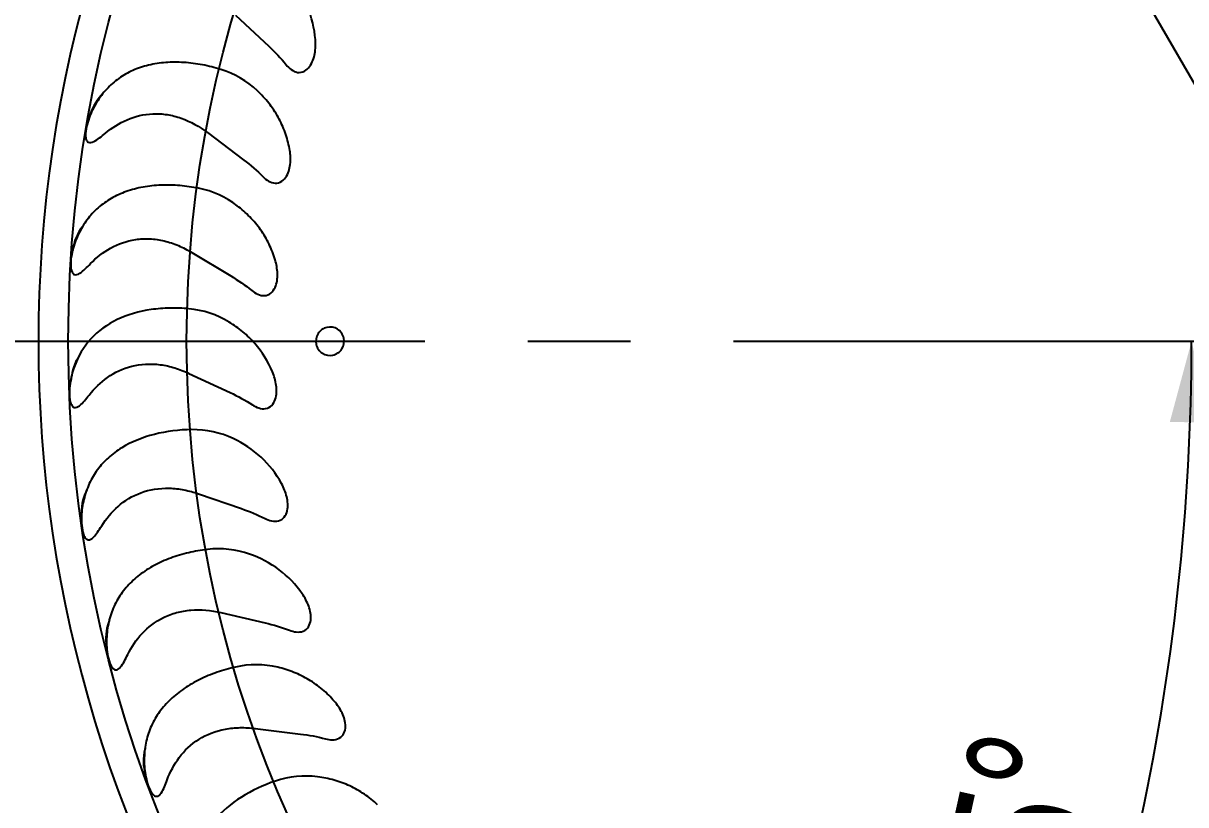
# Model space of a CAD drawing. Header units: millimetres. Extents: x 8 to 3888, y -9857 to 412.
# Drawn here: x 91.34 to 120.03, y 190.32 to 209.6 of the extents above; entities that cross this region are included whole.
import ezdxf

# ---------------------------------------------------------------- set-up
doc = ezdxf.new("R2010")
doc.units = ezdxf.units.MM
doc.linetypes.add('CENTERX2', pattern=[20.32, 12.7, -2.54, 2.54, -2.54])
doc.layers.add('CENTERLINE', color=4, linetype='CENTERX2')
doc.layers.add('DIMENSIONS', color=2, linetype='Continuous')
doc.layers.add('OUTLINE', color=7, linetype='Continuous', lineweight=25)
doc.styles.add('SLDTEXTSTYLE0', font='TXT', dxfattribs={"width": 0.75})
doc.dimstyles.new('SLDDIMSTYLE0', dxfattribs={"dimtxt": 3.5, "dimasz": 2, "dimexe": 0, "dimexo": 0.0625, "dimgap": 0.875, "dimtad": 1, "dimdec": 1, "dimrnd": 1e-09, "dimzin": 12, "dimdsep": 46, "dimtxsty": 'SLDTEXTSTYLE0', "dimblk1": 'NONE', "dimsah": 1, "dimcen": 0, "dimadec": 0, "dimazin": 3, "dimtfac": 1, "dimtdec": 1, "dimtmove": 0, "dimatfit": 3, "dimldrblk": 'NONE', "dimfxl": 0, "dimfrac": 2, "dimtolj": 1, "dimtzin": 12, "dimarcsym": 0})
doc.dimstyles.new('SLDDIMSTYLE1', dxfattribs={"dimtxt": 3.5, "dimasz": 2, "dimexe": 0, "dimexo": 0.0625, "dimgap": 0.875, "dimtad": 1, "dimrnd": 1e-09, "dimzin": 12, "dimdsep": 46, "dimtxsty": 'SLDTEXTSTYLE0', "dimsah": 1, "dimcen": 0.09, "dimadec": 0, "dimazin": 3, "dimtfac": 1, "dimtofl": 0, "dimtmove": 0, "dimatfit": 3, "dimfxl": 0, "dimfrac": 2, "dimtolj": 1, "dimtzin": 12, "dimarcsym": 0})
doc.dimstyles.new('SLDDIMSTYLE2', dxfattribs={"dimtxt": 3.5, "dimasz": 2, "dimexe": 0, "dimexo": 0.0625, "dimgap": 0.875, "dimtad": 1, "dimdec": 4, "dimzin": 12, "dimdsep": 46, "dimtxsty": 'SLDTEXTSTYLE0', "dimsah": 1, "dimcen": 0.09, "dimazin": 3, "dimtfac": 1, "dimtofl": 0, "dimtmove": 0, "dimatfit": 3, "dimfxl": 0, "dimfrac": 2, "dimtolj": 1, "dimtzin": 12, "dimarcsym": 0})

# ---------------------------------------------------------------- blocks, each defined once
blk = doc.blocks.new('_D')
at = {"layer": 'DIMENSIONS'}
for q in [(95.219, 280.951), (133.632, 174.927)]:
    blk.add_line((114.191, 228.586), q, dxfattribs=at)
blk.add_solid([(114.191, 228.586), (113.98, 230.637), (113.039, 230.297)], dxfattribs=at)
at = {"layer": 'DIMENSIONS', "char_height": 3.5, "attachment_point": 1, "rotation": 289.916, "style": 'SLDTEXTSTYLE0'}
for s, insert in [('%%c', (100, 280.994)), ('57,1', (101.781, 276.079))]:
    blk.add_mtext(s, dxfattribs=dict(at, insert=insert))
blk = doc.blocks.new('_None')
blk = doc.blocks.new('_D_1')
at = {"layer": 'DIMENSIONS'}
for q in [(77.846, 281.544), (139.641, 174.513)]:
    blk.add_line((108.183, 229), q, dxfattribs=at)
blk.add_solid([(108.183, 229), (107.616, 230.982), (106.75, 230.482)], dxfattribs=at)
at = {"layer": 'DIMENSIONS', "char_height": 3.5, "attachment_point": 1, "rotation": 300, "style": 'SLDTEXTSTYLE0'}
for s, insert in [('%%c', (82.546, 282.424)), ('62,9', (85.16, 277.896))]:
    blk.add_mtext(s, dxfattribs=dict(at, insert=insert))
blk = doc.blocks.new('_D_3')
at = {"layer": 'DIMENSIONS'}
blk.add_arc((63.882, 201.757), 56.295, 335, 0, dxfattribs=at)
for points in [[(120.177, 201.757), (119.641, 199.766), (120.641, 199.748)], [(114.902, 177.965), (116.172, 179.589), (115.258, 179.996)]]:
    blk.add_solid(points, dxfattribs=at)
at = {"layer": 'DIMENSIONS', "insert": (113.676, 187.113), "char_height": 3.5, "attachment_point": 1, "rotation": 77.5, "style": 'SLDTEXTSTYLE0'}
blk.add_mtext('25°', dxfattribs=at)
blk = doc.blocks.new('_D_4')
at = {"layer": 'DIMENSIONS'}
for p, q in [((46.912, 201.757), (37.912, 201.757)), ((39.912, 148.757), (39.912, 201.757)), ((122.912, 148.757), (37.912, 148.757))]:
    blk.add_line(p, q, dxfattribs=at)
for points in [[(39.912, 201.757), (39.412, 199.757), (40.412, 199.757)], [(39.912, 148.757), (40.412, 150.757), (39.412, 150.757)]]:
    blk.add_solid(points, dxfattribs=at)
at = {"layer": 'DIMENSIONS', "insert": (35.4, 172.67), "char_height": 3.5, "attachment_point": 1, "rotation": 90, "style": 'SLDTEXTSTYLE0'}
blk.add_mtext('53', dxfattribs=at)

msp = doc.modelspace()

# ---------------------------------------------------------------- linework, layer by layer
at = {"layer": 'CENTERLINE'}
msp.add_line((47.91153, 201.75653), (199.91153, 201.75653), dxfattribs=at)
at = {"layer": 'OUTLINE'}
for p, q in [((96.57938, 209.80421), (97.40103, 209.03802)), ((95.8879, 206.90314), (96.78513, 206.22703)), ((95.50345, 203.94568), (96.46644, 203.36706)), ((95.43024, 200.96423), (96.44844, 200.48944)), ((95.66909, 197.99147), (96.73133, 197.62571)), ((96.21736, 195.05996), (97.31202, 194.80723)), ((97.06905, 192.20181), (98.18413, 192.0649))]:
    msp.add_line(p, q, dxfattribs=at)
for radius in [44.5, 31.45801, 28.53659]:
    msp.add_circle((123.91153, 201.75653), radius, dxfattribs=at)
msp.add_arc((123.91153, 201.75653), 32.19671, 145.74011, 214.25989, dxfattribs=at)
for centre, major_axis in [((94.9296, 205.45144), (-1.99628, -2.64915)), ((94.70215, 202.40176), (-1.70843, -2.84331)), ((94.79471, 199.34501), (-1.40187, -3.00631)), ((95.20629, 196.31469), (-1.07994, -3.13638)), ((95.93237, 193.34398), (-0.74618, -3.23208)), ((96.96499, 190.46545), (-0.40425, -3.29237)), ((98.29285, 187.71062), (-0.05789, -3.31659))]:
    msp.add_ellipse(centre, major_axis=major_axis, ratio=0.82903757, start_param=3.04803192, end_param=3.42975032, dxfattribs=at)
for points, knots in [([(98.55189, 209.20034), (98.53108, 209.47321), (98.46357, 209.74713), (98.24615, 210.25267), (98.09453, 210.49072), (97.91485, 210.70078)], [0, 0, 0, 0, 0.5, 0.5, 1, 1, 1, 1]), ([(97.83043, 208.57974), (97.86734, 208.53509), (97.90836, 208.49315), (98.00203, 208.42535), (98.05548, 208.39958), (98.16964, 208.38311), (98.22886, 208.39394), (98.33117, 208.44715), (98.37429, 208.48775), (98.47945, 208.62828), (98.51699, 208.74142), (98.55785, 208.96849), (98.56061, 209.08595), (98.55189, 209.20034)], [0, 0, 0, 0, 0.125, 0.125, 0.25, 0.25, 0.375, 0.375, 0.5, 0.5, 0.75, 0.75, 1, 1, 1, 1]), ([(96.21943, 208.46169), (96.0689, 208.50865), (95.91746, 208.5468), (95.61267, 208.60508), (95.45779, 208.62528), (95.15355, 208.64496), (95.00509, 208.64461), (94.71478, 208.62287), (94.57163, 208.6011), (94.29964, 208.53585), (94.1706, 208.49264), (93.92502, 208.38361), (93.80758, 208.31698), (93.59175, 208.1629), (93.4926, 208.07538), (93.30981, 207.87704), (93.22554, 207.76481), (93.15159, 207.64434)], [0, 0, 0, 0, 0.125, 0.125, 0.25, 0.25, 0.375, 0.375, 0.5, 0.5, 0.625, 0.625, 0.75, 0.75, 0.875, 0.875, 1, 1, 1, 1]), ([(93.29547, 207.84276), (93.2866, 207.83431), (93.12814, 207.6833), (93.02025, 207.47382), (92.96927, 207.26874), (92.96862, 207.26613)], [0, 0, 0, 0, 0.05530382, 0.9879472, 1, 1, 1, 1]), ([(97.91272, 206.50875), (97.88794, 206.64429), (97.85147, 206.77965), (97.75754, 207.03912), (97.70023, 207.16381), (97.56567, 207.40375), (97.48765, 207.51994), (97.31596, 207.73774), (97.2226, 207.83938), (97.12234, 207.93439)], [0, 0, 0, 0, 0.25, 0.25, 0.5, 0.5, 0.75, 0.75, 1, 1, 1, 1]), ([(93.15159, 207.64434), (93.08082, 207.52904), (93.01759, 207.40244), (92.94226, 207.19661), (92.92024, 207.12478), (92.88775, 206.9779), (92.87632, 206.8998), (92.88067, 206.7913), (92.886, 206.75668), (92.90792, 206.70021), (92.92463, 206.67945), (92.98542, 206.6465), (93.03429, 206.66025), (93.13062, 206.70666), (93.1779, 206.73974), (93.27311, 206.81182), (93.32101, 206.85129), (93.36969, 206.89155)], [0, 0, 0, 0, 0.25, 0.25, 0.375, 0.375, 0.5, 0.5, 0.5625, 0.5625, 0.625, 0.625, 0.75, 0.75, 0.875, 0.875, 1, 1, 1, 1]), ([(93.36969, 206.89155), (93.52941, 207.02362), (93.70761, 207.13766), (94.10151, 207.30569), (94.31243, 207.35856), (94.65795, 207.37279), (94.77417, 207.36622), (95.00736, 207.32995), (95.12591, 207.29967), (95.47062, 207.17727), (95.69034, 207.05201), (95.8879, 206.90314)], [0, 0, 0, 0, 0.25, 0.25, 0.5, 0.5, 0.625, 0.625, 0.75, 0.75, 1, 1, 1, 1]), ([(97.26009, 205.81615), (97.30119, 205.77587), (97.34654, 205.73828), (97.4464, 205.68077), (97.50212, 205.66057), (97.61817, 205.65599), (97.67544, 205.67286), (97.77186, 205.73651), (97.81068, 205.78169), (97.9002, 205.93177), (97.92596, 206.04846), (97.9429, 206.27888), (97.93335, 206.39593), (97.91272, 206.50875)], [0, 0, 0, 0, 0.125, 0.125, 0.25, 0.25, 0.375, 0.375, 0.5, 0.5, 0.75, 0.75, 1, 1, 1, 1]), ([(95.67025, 205.53034), (95.51611, 205.56122), (95.36164, 205.58336), (95.05195, 205.60953), (94.89515, 205.61341), (94.59139, 205.60121), (94.44385, 205.5854), (94.15695, 205.53337), (94.0166, 205.49665), (93.75348, 205.40352), (93.62964, 205.3471), (93.39634, 205.21273), (93.28656, 205.13417), (93.08839, 204.9587), (92.99886, 204.86131), (92.8374, 204.64436), (92.76547, 204.52404), (92.70466, 204.3968)], [0, 0, 0, 0, 0.125, 0.125, 0.25, 0.25, 0.375, 0.375, 0.5, 0.5, 0.625, 0.625, 0.75, 0.75, 0.875, 0.875, 1, 1, 1, 1]), ([(97.5584, 203.76511), (97.51942, 203.89789), (97.46895, 204.02858), (97.34882, 204.27597), (97.27885, 204.394), (97.11947, 204.61926), (97.02938, 204.72694), (96.83649, 204.92491), (96.73313, 205.01618), (96.62333, 205.10031)], [0, 0, 0, 0, 0.25, 0.25, 0.5, 0.5, 0.75, 0.75, 1, 1, 1, 1]), ([(92.82694, 204.60906), (92.819, 204.59972), (92.67719, 204.43295), (92.59163, 204.21242), (92.5623, 204.00222), (92.5618, 203.99863)], [0, 0, 0, 0, 0.05510913, 0.98387782, 1, 1, 1, 1]), ([(92.70466, 204.3968), (92.64641, 204.27492), (92.59678, 204.14256), (92.54334, 203.92998), (92.52901, 203.85655), (92.51204, 203.70802), (92.5086, 203.62964), (92.52416, 203.52096), (92.53307, 203.48689), (92.56068, 203.4328), (92.57945, 203.41373), (92.64328, 203.38699), (92.6906, 203.40572), (92.78158, 203.46187), (92.82515, 203.49971), (92.9124, 203.58142), (92.956, 203.62576), (93.00025, 203.67093)], [0, 0, 0, 0, 0.25, 0.25, 0.375, 0.375, 0.5, 0.5, 0.5625, 0.5625, 0.625, 0.625, 0.75, 0.75, 0.875, 0.875, 1, 1, 1, 1]), ([(93.00025, 203.67093), (93.14556, 203.81924), (93.30996, 203.95067), (93.68544, 204.15966), (93.88995, 204.2341), (94.23107, 204.28416), (94.3479, 204.28981), (94.58342, 204.27807), (94.70418, 204.26039), (94.94148, 204.20319), (95.05769, 204.16408), (95.28577, 204.06724), (95.39741, 204.00939), (95.50345, 203.94568)], [0, 0, 0, 0, 0.25, 0.25, 0.5, 0.5, 0.625, 0.625, 0.75, 0.75, 0.875, 0.875, 1, 1, 1, 1]), ([(96.98174, 203.00807), (97.02708, 202.97211), (97.076, 202.93955), (97.18182, 202.89269), (97.23861, 202.87865), (97.35459, 202.88622), (97.40972, 202.90888), (97.49939, 202.98271), (97.53314, 203.03176), (97.60607, 203.18965), (97.61971, 203.30847), (97.61241, 203.54024), (97.59075, 203.65493), (97.5584, 203.76511)], [0, 0, 0, 0, 0.125, 0.125, 0.25, 0.25, 0.375, 0.375, 0.5, 0.5, 0.75, 0.75, 1, 1, 1, 1]), ([(95.43049, 202.55765), (95.27476, 202.57217), (95.11854, 202.57817), (94.80502, 202.57169), (94.64981, 202.55909), (94.20082, 202.49354), (93.91422, 202.41084), (93.41195, 202.17126), (93.19002, 202.01149), (92.83328, 201.62172), (92.69368, 201.38528), (92.59963, 201.12033)], [0, 0, 0, 0, 0.125, 0.125, 0.25, 0.25, 0.5, 0.5, 0.75, 0.75, 1, 1, 1, 1]), ([(97.49281, 200.99945), (97.38702, 201.25663), (97.24157, 201.49005), (96.96787, 201.80219), (96.86756, 201.89943), (96.65518, 202.07627), (96.54241, 202.15673), (96.4233, 202.2296)], [0, 0, 0, 0, 0.5, 0.5, 0.75, 0.75, 1, 1, 1, 1]), ([(99.09798, 202.05274), (99.17573, 202.00379), (99.23287, 201.92326), (99.27329, 201.74267), (99.25538, 201.64362), (99.15526, 201.48899), (99.07448, 201.43376), (98.89713, 201.39525), (98.80191, 201.41201), (98.64846, 201.50852), (98.59039, 201.58942), (98.54976, 201.76988), (98.56727, 201.86876), (98.66806, 202.02455), (98.74899, 202.07931), (98.92492, 202.11768), (99.02022, 202.10168), (99.09798, 202.05274)], [0, 0, 0, 0, 0.125, 0.125, 0.25, 0.25, 0.375, 0.375, 0.5, 0.5, 0.625, 0.625, 0.75, 0.75, 0.875, 0.875, 1, 1, 1, 1]), ([(92.69929, 201.34472), (92.69235, 201.33463), (92.57759, 201.16788), (92.54489, 200.96224), (92.51418, 200.76904)], [0, 0, 0, 0, 0.06050555, 1, 1, 1, 1]), ([(92.96947, 200.42933), (93.09872, 200.59232), (93.24765, 200.73949), (93.60033, 200.98738), (93.79622, 201.08265), (94.24047, 201.19623), (94.48124, 201.20975), (94.84462, 201.16157), (94.96426, 201.1348), (95.20091, 201.06242), (95.31809, 201.01653), (95.43024, 200.96423)], [0, 0, 0, 0, 0.25, 0.25, 0.5, 0.5, 0.75, 0.75, 0.875, 0.875, 1, 1, 1, 1]), ([(92.59963, 201.12033), (92.55461, 200.9935), (92.51893, 200.85603), (92.48807, 200.63991), (92.48138, 200.56501), (92.48009, 200.41329), (92.48508, 200.33518), (92.51202, 200.22944), (92.52462, 200.19642), (92.55761, 200.14619), (92.57842, 200.12925), (92.64444, 200.10983), (92.68971, 200.13351), (92.77398, 200.19872), (92.81331, 200.24083), (92.89149, 200.33116), (92.93024, 200.37985), (92.96947, 200.42933)], [0, 0, 0, 0, 0.25, 0.25, 0.375, 0.375, 0.5, 0.5, 0.5625, 0.5625, 0.625, 0.625, 0.75, 0.75, 0.875, 0.875, 1, 1, 1, 1]), ([(96.99844, 200.18629), (97.04704, 200.15543), (97.09892, 200.12819), (97.20907, 200.09253), (97.26769, 200.08451), (97.38131, 200.10391), (97.43432, 200.13238), (97.51536, 200.21449), (97.5439, 200.26643), (97.60063, 200.43244), (97.60146, 200.55195), (97.57017, 200.78065), (97.53651, 200.89324), (97.49281, 200.99945)], [0, 0, 0, 0, 0.125, 0.125, 0.25, 0.25, 0.375, 0.375, 0.5, 0.5, 0.75, 0.75, 1, 1, 1, 1]), ([(95.50277, 199.57619), (95.18509, 199.57245), (94.87728, 199.53448), (94.28323, 199.3831), (94.01315, 199.27347), (93.65329, 199.05302), (93.54384, 198.97183), (93.34451, 198.79261), (93.25409, 198.69381), (93.09555, 198.47938), (93.02834, 198.36528), (92.91623, 198.12096), (92.87112, 197.98974), (92.83766, 197.85083)], [0, 0, 0, 0, 0.25, 0.25, 0.5, 0.5, 0.625, 0.625, 0.75, 0.75, 0.875, 0.875, 1, 1, 1, 1]), ([(97.71668, 198.24209), (97.58454, 198.48686), (97.41608, 198.70351), (97.00563, 199.0824), (96.77572, 199.23408), (96.52443, 199.3537)], [0, 0, 0, 0, 0.5, 0.5, 1, 1, 1, 1]), ([(92.91311, 198.08381), (92.90728, 198.07301), (92.80326, 197.8804), (92.76545, 197.64896), (92.78017, 197.43929), (92.78028, 197.43773)], [0, 0, 0, 0, 0.05563813, 0.99296761, 1, 1, 1, 1]), ([(93.27771, 197.20228), (93.38938, 197.37814), (93.522, 197.53985), (93.84665, 197.8231), (94.0322, 197.93867), (94.4614, 198.09773), (94.69939, 198.13645), (95.06617, 198.1265), (95.18795, 198.11236), (95.43067, 198.06516), (95.55204, 198.03177), (95.66908, 197.99147)], [0, 0, 0, 0, 0.25, 0.25, 0.5, 0.5, 0.75, 0.75, 0.875, 0.875, 1, 1, 1, 1]), ([(97.31001, 197.38171), (97.36072, 197.35652), (97.41516, 197.33471), (97.52842, 197.31056), (97.58745, 197.30852), (97.69888, 197.3395), (97.74878, 197.3733), (97.8211, 197.46363), (97.84416, 197.51866), (97.88306, 197.68894), (97.87158, 197.80803), (97.81645, 198.03273), (97.7712, 198.14108), (97.71668, 198.24209)], [0, 0, 0, 0, 0.125, 0.125, 0.25, 0.25, 0.375, 0.375, 0.5, 0.5, 0.75, 0.75, 1, 1, 1, 1]), ([(92.83766, 197.85083), (92.80593, 197.71912), (92.78493, 197.57905), (92.77692, 197.36002), (92.77819, 197.28474), (92.79278, 197.1347), (92.80599, 197.05722), (92.84395, 196.95502), (92.85991, 196.92363), (92.89823, 196.87715), (92.92074, 196.86273), (92.98812, 196.85077), (93.03081, 196.87917), (93.10746, 196.95262), (93.14214, 196.99854), (93.21044, 197.09653), (93.2439, 197.14903), (93.27771, 197.20228)], [0, 0, 0, 0, 0.25, 0.25, 0.375, 0.375, 0.5, 0.5, 0.5625, 0.5625, 0.625, 0.625, 0.75, 0.75, 0.875, 0.875, 1, 1, 1, 1]), ([(95.88631, 196.61861), (95.73022, 196.60034), (95.57653, 196.57368), (95.27406, 196.50292), (95.12381, 196.45819), (94.83876, 196.35279), (94.70337, 196.2922), (94.44668, 196.15417), (94.32457, 196.07594), (94.10312, 195.90617), (94.00278, 195.81432), (93.82243, 195.6146), (93.74227, 195.50603), (93.60794, 195.27807), (93.55285, 195.15787), (93.46623, 194.90188), (93.43486, 194.76549), (93.41614, 194.62412)], [0, 0, 0, 0, 0.125, 0.125, 0.25, 0.25, 0.375, 0.375, 0.5, 0.5, 0.625, 0.625, 0.75, 0.75, 0.875, 0.875, 1, 1, 1, 1]), ([(98.22753, 195.52324), (98.07092, 195.75229), (97.88063, 195.95036), (97.43403, 196.28366), (97.18941, 196.41095), (96.92562, 196.50414)], [0, 0, 0, 0, 0.5, 0.5, 1, 1, 1, 1]), ([(97.91303, 194.62506), (97.96703, 194.60496), (98.02362, 194.58907), (98.13875, 194.57714), (98.19749, 194.58139), (98.30528, 194.6244), (98.35086, 194.66317), (98.41313, 194.76085), (98.43013, 194.81798), (98.4507, 194.99093), (98.42687, 195.1081), (98.34847, 195.32583), (98.29228, 195.42854), (98.22753, 195.52324)], [0, 0, 0, 0, 0.125, 0.125, 0.25, 0.25, 0.375, 0.375, 0.5, 0.5, 0.75, 0.75, 1, 1, 1, 1]), ([(93.92157, 194.02512), (94.01439, 194.21198), (94.12954, 194.38679), (94.42294, 194.7024), (94.59592, 194.837), (94.90379, 194.98913), (95.01399, 195.03079), (95.24052, 195.09191), (95.3581, 195.11204), (95.72391, 195.14078), (95.97469, 195.11598), (96.21736, 195.05996)], [0, 0, 0, 0, 0.25, 0.25, 0.5, 0.5, 0.625, 0.625, 0.75, 0.75, 1, 1, 1, 1]), ([(93.4668, 194.86355), (93.46212, 194.8522), (93.37881, 194.64975), (93.36548, 194.41514), (93.40215, 194.20771), (93.40251, 194.20571)], [0, 0, 0, 0, 0.05556222, 0.99087831, 1, 1, 1, 1]), ([(93.41614, 194.62412), (93.39835, 194.48974), (93.39208, 194.34781), (93.40714, 194.12866), (93.41611, 194.05523), (93.44646, 193.90681), (93.46775, 193.8312), (93.51605, 193.73387), (93.53531, 193.70416), (93.57845, 193.66189), (93.60207, 193.65011), (93.67026, 193.64527), (93.70983, 193.67802), (93.77822, 193.75885), (93.80845, 193.80902), (93.86605, 193.91356), (93.89362, 193.96884), (93.92157, 194.02512)], [0, 0, 0, 0, 0.25, 0.25, 0.375, 0.375, 0.5, 0.5, 0.5625, 0.5625, 0.625, 0.625, 0.75, 0.75, 0.875, 0.875, 1, 1, 1, 1]), ([(96.57689, 193.71732), (96.42376, 193.68288), (96.27375, 193.64034), (95.98015, 193.53829), (95.83531, 193.47806), (95.56316, 193.3436), (95.43485, 193.26924), (95.19384, 193.10506), (95.08059, 193.0145), (94.87825, 192.82271), (94.78803, 192.72089), (94.62939, 192.50329), (94.56108, 192.38705), (94.45134, 192.1465), (94.40906, 192.02122), (94.34956, 191.75734), (94.33259, 191.61854), (94.32874, 191.47556)], [0, 0, 0, 0, 0.125, 0.125, 0.25, 0.25, 0.375, 0.375, 0.5, 0.5, 0.625, 0.625, 0.75, 0.75, 0.875, 0.875, 1, 1, 1, 1]), ([(99.01979, 192.87267), (98.93094, 192.97721), (98.83406, 193.07403), (98.62354, 193.25189), (98.50913, 193.33315), (98.27196, 193.47415), (98.14834, 193.53479), (97.89142, 193.63761), (97.75723, 193.67987), (97.62248, 193.71211)], [0, 0, 0, 0, 0.25, 0.25, 0.5, 0.5, 0.75, 0.75, 1, 1, 1, 1]), ([(98.8009, 191.94654), (98.857, 191.93212), (98.91483, 191.92229), (99.03047, 191.9225), (99.08886, 191.93307), (99.1909, 191.98684), (99.23244, 192.03042), (99.28394, 192.1336), (99.29496, 192.19179), (99.29744, 192.3673), (99.2613, 192.4809), (99.16089, 192.68861), (99.09408, 192.78526), (99.01979, 192.87267)], [0, 0, 0, 0, 0.125, 0.125, 0.25, 0.25, 0.375, 0.375, 0.5, 0.5, 0.75, 0.75, 1, 1, 1, 1]), ([(94.89401, 190.93267), (94.96666, 191.12786), (95.06274, 191.31361), (95.32149, 191.65827), (95.47882, 191.80978), (95.86569, 192.05468), (96.09044, 192.14203), (96.45122, 192.20854), (96.57327, 192.22003), (96.82053, 192.22432), (96.9462, 192.2169), (97.06905, 192.20181)], [0, 0, 0, 0, 0.25, 0.25, 0.5, 0.5, 0.75, 0.75, 0.875, 0.875, 1, 1, 1, 1]), ([(94.35416, 191.71959), (94.35071, 191.70785), (94.28895, 191.49785), (94.30042, 191.26164), (94.35908, 191.05772), (94.36007, 191.05428)], [0, 0, 0, 0, 0.0550246, 0.98407281, 1, 1, 1, 1]), ([(94.32874, 191.47556), (94.3251, 191.34055), (94.3336, 191.19948), (94.37121, 190.98364), (94.38799, 190.91069), (94.43285, 190.7682), (94.46141, 190.69547), (94.51997, 190.60218), (94.54191, 190.57472), (94.58917, 190.5364), (94.61401, 190.52659), (94.68337, 190.52801), (94.71892, 190.56435), (94.77923, 190.65263), (94.80371, 190.70507), (94.85019, 190.81522), (94.87195, 190.87339), (94.89401, 190.93267)], [0, 0, 0, 0, 0.25, 0.25, 0.375, 0.375, 0.5, 0.5, 0.5625, 0.5625, 0.625, 0.625, 0.75, 0.75, 0.875, 0.875, 1, 1, 1, 1]), ([(97.56696, 190.90411), (97.2707, 190.80399), (96.98097, 190.6687), (96.46979, 190.34546), (96.24153, 190.1533), (95.88016, 189.73021), (95.74241, 189.49403), (95.57499, 188.99285), (95.54358, 188.7203), (95.56545, 188.43963)], [0, 0, 0, 0, 0.25, 0.25, 0.5, 0.5, 0.75, 0.75, 1, 1, 1, 1]), ([(100.08477, 190.31944), (99.98499, 190.41459), (99.87585, 190.5027), (99.64754, 190.65727), (99.52791, 190.72445), (99.27791, 190.83954), (99.14635, 190.88771), (98.87963, 190.96294), (98.74438, 190.99029), (98.60737, 191.00823)], [0, 0, 0, 0, 0.25, 0.25, 0.5, 0.5, 0.75, 0.75, 1, 1, 1, 1])]:
    msp.add_open_spline(points, degree=3, knots=knots, dxfattribs=at)
for points in [[(97.40103, 209.03802), (97.55463, 208.89478), (97.69691, 208.74125), (97.83043, 208.57974)], [(96.78513, 206.22703), (96.95228, 206.10107), (97.10993, 205.96328), (97.26009, 205.81615)], [(96.46644, 203.36706), (96.64669, 203.25875), (96.81775, 203.13813), (96.98174, 203.00807)], [(96.44844, 200.48944), (96.63918, 200.4005), (96.82188, 200.29841), (96.99844, 200.18629)], [(96.73133, 197.62571), (96.92983, 197.55736), (97.12227, 197.47497), (97.31001, 197.38171)], [(97.31202, 194.80723), (97.51497, 194.76038), (97.71697, 194.69804), (97.91303, 194.62506)], [(98.18413, 192.0649), (98.39236, 192.03933), (98.59774, 191.99877), (98.8009, 191.94654)]]:
    msp.add_open_spline(points, degree=3, dxfattribs=at)

# ---------------------------------------------------------------- dimensions: what is measured, and where the dimension line sits
at = {"layer": 'DIMENSIONS'}
for p1, p2, picture, middle in [((139.64054, 174.51309), (108.18252, 228.99997), '_D_1', (82.18414, 274.03052)), ((133.63227, 174.92663), (114.19078, 228.58644), '_D', (98.17238, 272.79835))]:
    dim = msp.add_diameter_dim_2p(p1=p1, p2=p2, dimstyle='SLDDIMSTYLE0', dxfattribs=at)
    dim.commit()
    dim.dimension.update_dxf_attribs({"geometry": picture, "text_midpoint": middle, "dimtype": 163})
dim = msp.add_linear_dim(base=(39.91153, 201.75653), p1=(123.91153, 148.75653), p2=(47.91153, 201.75653), angle=90, dimstyle='SLDDIMSTYLE1', dxfattribs=at)
dim.commit()
dim.dimension.update_dxf_attribs({"geometry": '_D_4', "text_midpoint": (39.91153, 175.25653), "dimtype": 160})
dim = msp.add_angular_dim_2l(base=(118.84214, 189.57213), line1=((110.56283, 179.98883), (140.79658, 165.8906)), line2=((199.91153, 201.75653), (47.91153, 201.75653)), dimstyle='SLDDIMSTYLE2', dxfattribs=at)
dim.commit()
dim.dimension.update_dxf_attribs({"geometry": '_D_3', "text_midpoint": (118.84214, 189.57213), "dimtype": 162})

doc.saveas('drawing.dxf')
